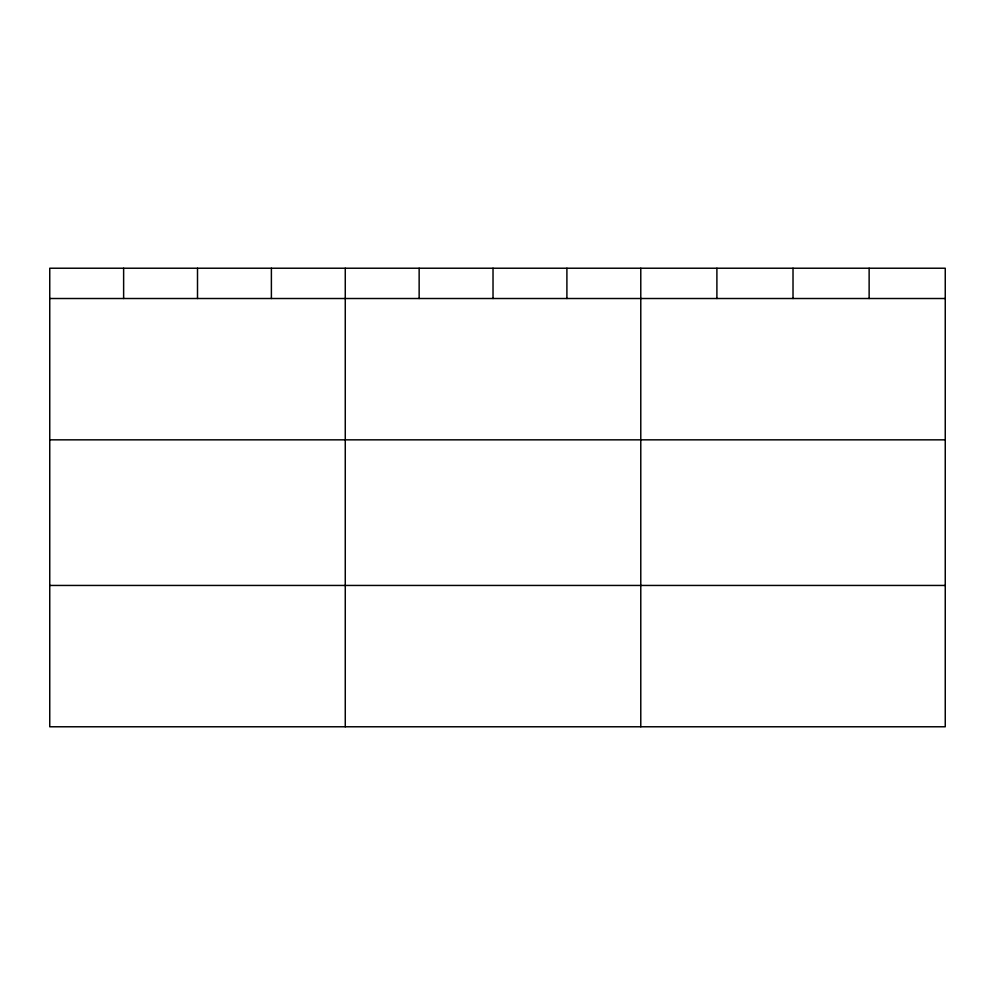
<?xml version="1.0" encoding="UTF-8"?>
<svg xmlns="http://www.w3.org/2000/svg" width="995" height="995" viewBox="0 0 995 995"><rect width="100%" height="100%" fill="white"/><g stroke="black" fill="none" stroke-linecap="round" stroke-linejoin="round"><path stroke-width="1.49" d="M945.25 439.84L945.25 268.227L49.75 268.227L49.75 726.773L945.25 726.773L945.25 439.84L49.75 439.84M49.75 298.512L945.25 298.512M49.75 585.446L945.25 585.446M869.132 268.227L869.132 298.512M793.015 268.227L793.015 298.512M716.897 268.227L716.897 298.512M640.78 268.227L640.78 726.773M566.901 268.227L566.901 298.512M493.022 268.227L493.022 298.512M419.144 268.227L419.144 298.512M345.265 268.227L345.265 726.773M271.386 268.227L271.386 298.512M197.507 268.227L197.507 298.512M123.629 268.227L123.629 298.512"/></g></svg>
